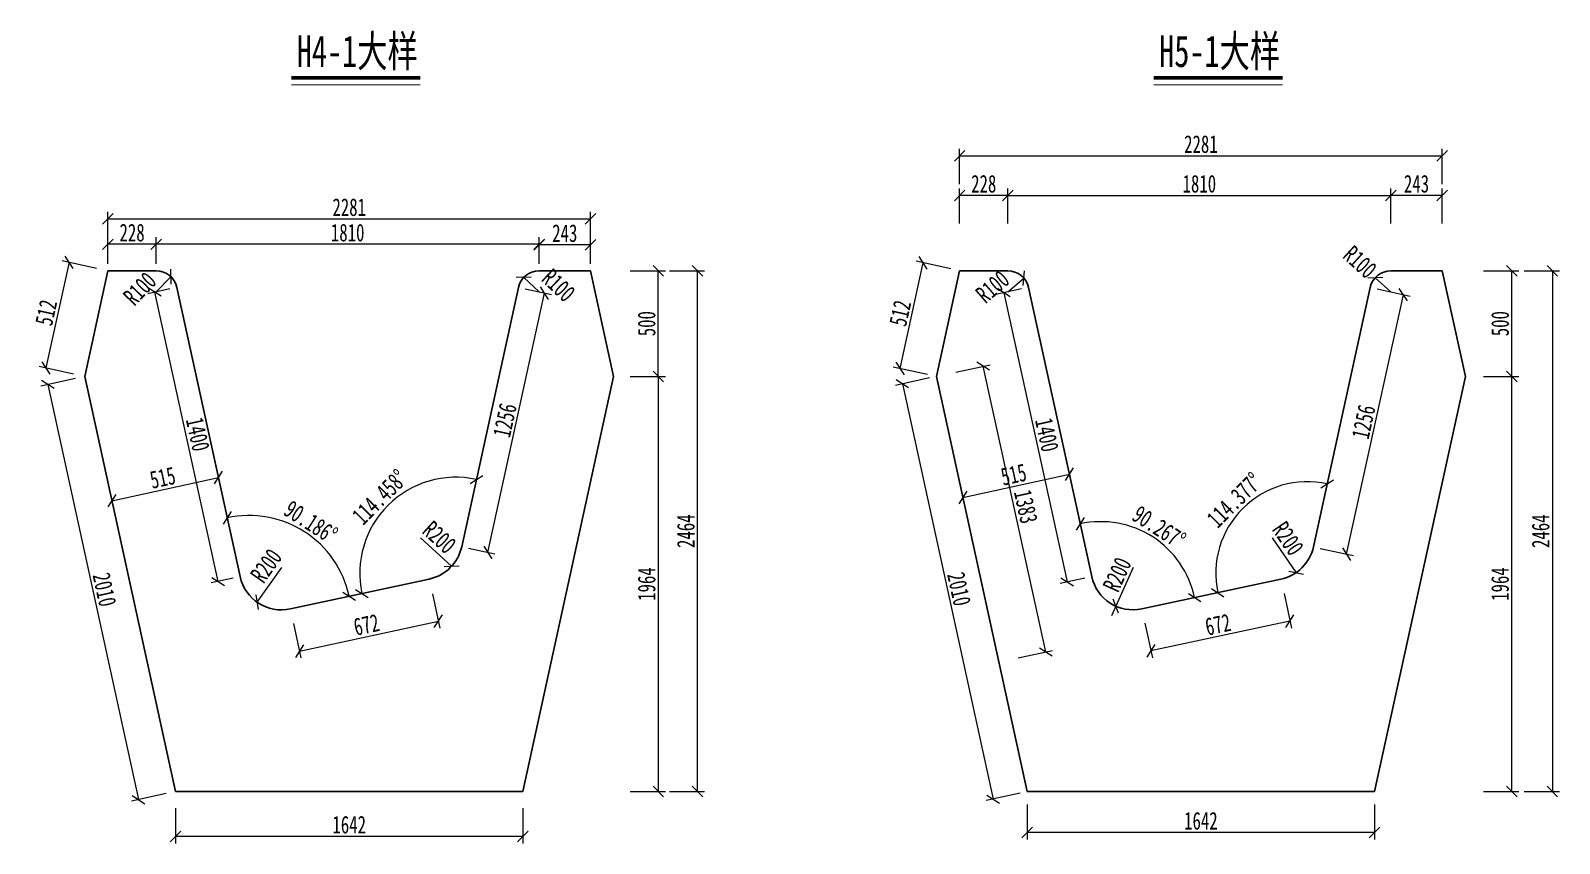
# Model space of a CAD drawing. Header units: millimetres. Extents: x -411717 to -116098, y 0 to 693159.
# Drawn here: x -166485 to -159259, y 355407 to 359254 of the extents above; entities that cross this region are included whole.
import ezdxf

# ---------------------------------------------------------------- set-up
doc = ezdxf.new("R2010")
doc.units = ezdxf.units.MM
doc.header["$LTSCALE"] = 2
doc.header["$PDMODE"] = 3
doc.header["$PDSIZE"] = -10
doc.layers.get('Defpoints').update_dxf_attribs({"color": 8, "lineweight": 9})
for name, color, linetype, lineweight in [('加粗线', 6, 'Continuous', 25), ('标注', 4, 'Continuous', 13), ('细线', 4, 'Continuous', 15), ('钢板粗线', 1, 'Continuous', 25)]:
    doc.layers.add(name, color=color, linetype=linetype, lineweight=lineweight)
doc.styles.add('111', font='仿宋_GB2312.ttf', dxfattribs={"width": 0.7})
doc.styles.get("Standard").update_dxf_attribs({"font": '仿宋_GB2312.ttf'})
doc.dimstyles.new('200', dxfattribs={"dimscale": 0, "dimtxt": 2.5, "dimasz": 1.5, "dimexe": 1, "dimexo": 1, "dimgap": 0.4, "dimtad": 1, "dimdec": 0, "dimdsep": 46, "dimtxsty": '111', "dimblk": 'OBLIQUE', "dimcen": 0, "dimclrd": 256, "dimclre": 256, "dimclrt": 256, "dimadec": 1, "dimazin": 2, "dimtfac": 1, "dimtdec": 0, "dimtmove": 2, "dimatfit": 3, "dimfxl": 4, "dimfxlon": 1, "dimtolj": 1, "dimlwd": -1, "dimlwe": -1, "dimarcsym": 0})

# ---------------------------------------------------------------- blocks, each defined once
blk = doc.blocks.new('_Oblique')
at = {"color": 0, "linetype": 'ByBlock', "lineweight": -2}
blk.add_line((-0.5, -0.5), (0.5, 0.5), dxfattribs=at)
blk = doc.blocks.new('*D702')
at = {"layer": 'Defpoints', "color": 0, "transparency": 16777216}
for p in [(-166229, 357616.7), (-165974.8, 355614.5), (-165799.9, 355652.7)]:
    blk.add_point(p, dxfattribs=at)
at = {"layer": '标注', "transparency": 16777216}
for p, q in [((-166273.5, 357607), (-166436.3, 357571.4)), ((-166403.8, 357578.5), (-165974.8, 355614.5)), ((-165844.5, 355642.9), (-166007.3, 355607.4))]:
    blk.add_line(p, q, dxfattribs=at)
at = {"layer": '标注', "transparency": 16777216, "xscale": 50.00000000000004, "yscale": 50.00000000000004, "zscale": 50.00000000000004}
for p, rotation in [((-166403.8, 357578.5), 102.3216669518165), ((-165974.8, 355614.5), 282.3216669518165)]:
    blk.add_blockref('_Oblique', p, dxfattribs=dict(at, rotation=rotation))
at = {"layer": '标注', "transparency": 16777216, "insert": (-166135.5, 356608.2), "char_height": 83.33, "attachment_point": 5, "rotation": 282.32167, "style": '111'}
blk.add_mtext('\\A1;2010', dxfattribs=at)
blk = doc.blocks.new('*D703')
at = {"layer": 'Defpoints', "color": 0, "transparency": 16777216}
for p in [(-165799.9, 355652.7), (-164158, 355652.7), (-165799.9, 355440.7)]:
    blk.add_point(p, dxfattribs=at)
at = {"layer": '标注', "transparency": 16777216}
for p, q in [((-165799.9, 355574), (-165799.9, 355407.3)), ((-164158, 355574), (-164158, 355407.3)), ((-164158, 355440.7), (-165799.9, 355440.7))]:
    blk.add_line(p, q, dxfattribs=at)
at = {"layer": '标注', "transparency": 16777216, "xscale": 50.00000000000004, "yscale": 50.00000000000004, "zscale": 50.00000000000004, "rotation": 180}
blk.add_blockref('_Oblique', (-165799.9, 355440.7), dxfattribs=at)
at = {"layer": '标注', "transparency": 16777216, "xscale": 50.00000000000004, "yscale": 50.00000000000004, "zscale": 50.00000000000004}
blk.add_blockref('_Oblique', (-164158, 355440.7), dxfattribs=at)
at = {"layer": '标注', "transparency": 16777216, "insert": (-164979, 355495.7), "char_height": 83.33, "attachment_point": 5, "style": '111'}
blk.add_mtext('\\A1;1642', dxfattribs=at)
blk = doc.blocks.new('*D704')
at = {"layer": 'Defpoints', "color": 0, "transparency": 16777216}
for p in [(-165897.8, 358015.3), (-165793.5, 358038.1), (-165494.7, 356670)]:
    blk.add_point(p, dxfattribs=at)
at = {"layer": '标注', "transparency": 16777216}
for p, q in [((-165826.1, 358030.9), (-165930.3, 358008.2)), ((-165598.9, 356647.2), (-165897.8, 358015.3)), ((-165527.3, 356662.9), (-165631.5, 356640.1))]:
    blk.add_line(p, q, dxfattribs=at)
at = {"layer": '标注', "transparency": 16777216, "xscale": 49.99999999999996, "yscale": 49.99999999999996, "zscale": 49.99999999999996}
for p, rotation in [((-165897.8, 358015.3), 102.3216669518202), ((-165598.9, 356647.2), 282.3216669518202)]:
    blk.add_blockref('_Oblique', p, dxfattribs=dict(at, rotation=rotation))
at = {"layer": '标注', "transparency": 16777216, "insert": (-165694.6, 357343), "char_height": 83.33, "attachment_point": 5, "rotation": 282.32167, "style": '111'}
blk.add_mtext('\\A1;1400', dxfattribs=at)
blk = doc.blocks.new('*D705')
at = {"layer": 'Defpoints', "color": 0, "transparency": 16777216}
for p in [(-164600.4, 356658.4), (-165257.2, 356517.1), (-164557.5, 356458.8)]:
    blk.add_point(p, dxfattribs=at)
at = {"layer": '标注', "transparency": 16777216}
for p, q in [((-164585.6, 356589.1), (-164550.5, 356426.2)), ((-165242.4, 356447.9), (-165207.3, 356284.9)), ((-165214.3, 356317.5), (-164557.5, 356458.8))]:
    blk.add_line(p, q, dxfattribs=at)
at = {"layer": '标注', "transparency": 16777216, "xscale": 49.99999999999996, "yscale": 49.99999999999996, "zscale": 49.99999999999996}
for p, rotation in [((-164557.5, 356458.8), 12.13599999990103), ((-165214.3, 356317.5), 192.135999999901)]:
    blk.add_blockref('_Oblique', p, dxfattribs=dict(at, rotation=rotation))
at = {"layer": '标注', "transparency": 16777216, "insert": (-164897.5, 356441.9), "char_height": 83.33, "attachment_point": 5, "rotation": 12.136, "style": '111'}
blk.add_mtext('\\A1;672', dxfattribs=at)
blk = doc.blocks.new('*D706')
at = {"layer": 'Defpoints', "color": 0, "transparency": 16777216}
for p in [(-164179.1, 358038.1), (-164055.3, 358011), (-164447.1, 356811.2)]:
    blk.add_point(p, dxfattribs=at)
at = {"layer": '标注', "transparency": 16777216}
for p, q in [((-164323.3, 356784.2), (-164055.3, 358011)), ((-164146.5, 358030.9), (-164022.8, 358003.9)), ((-164414.5, 356804.1), (-164290.8, 356777.1))]:
    blk.add_line(p, q, dxfattribs=at)
at = {"layer": '标注', "transparency": 16777216, "xscale": 49.99999999999996, "yscale": 49.99999999999996, "zscale": 49.99999999999996}
for p, rotation in [((-164055.3, 358011), 77.6783330481819), ((-164323.3, 356784.2), 257.6783330481819)]:
    blk.add_blockref('_Oblique', p, dxfattribs=dict(at, rotation=rotation))
at = {"layer": '标注', "transparency": 16777216, "insert": (-164243.1, 357409.3), "char_height": 83.33, "attachment_point": 5, "rotation": 77.67833, "style": '111'}
blk.add_mtext('\\A1;1256', dxfattribs=at)
blk = doc.blocks.new('*D707')
at = {"layer": 'Defpoints', "color": 0, "transparency": 16777216}
for p in [(-165603.4, 357167.8), (-165597.2, 357139.1), (-166106.9, 357057.9)]:
    blk.add_point(p, dxfattribs=at)
at = {"layer": '标注', "transparency": 16777216}
for p, q in [((-166100.6, 357029.1), (-165597.2, 357139.1)), ((-165597.2, 357139.1), (-165590, 357106.5)), ((-166100.6, 357029.1), (-166093.5, 356996.5))]:
    blk.add_line(p, q, dxfattribs=at)
at = {"layer": '标注', "transparency": 16777216, "xscale": 49.99999999999996, "yscale": 49.99999999999996, "zscale": 49.99999999999996}
for p, rotation in [((-165597.2, 357139.1), 12.32166695182013), ((-166100.6, 357029.1), 192.3216669518202)]:
    blk.add_blockref('_Oblique', p, dxfattribs=dict(at, rotation=rotation))
at = {"layer": '标注', "transparency": 16777216, "insert": (-165860.6, 357137.8), "char_height": 83.33, "attachment_point": 5, "rotation": 12.32167, "style": '111'}
blk.add_mtext('\\A1;515', dxfattribs=at)
blk = doc.blocks.new('*D715')
at = {"layer": 'Defpoints', "color": 0, "transparency": 16777216}
for p in [(-166119.4, 358116.7), (-166412.4, 357656.9), (-166229, 357616.7)]:
    blk.add_point(p, dxfattribs=at)
at = {"layer": '标注', "transparency": 16777216}
for p, q in [((-166302.9, 358156.9), (-166412.4, 357656.9)), ((-166172.7, 358128.4), (-166335.5, 358164)), ((-166282.2, 357628.4), (-166445, 357664))]:
    blk.add_line(p, q, dxfattribs=at)
at = {"layer": '标注', "transparency": 16777216, "xscale": 50.00000000000004, "yscale": 50.00000000000004, "zscale": 50.00000000000004}
for p, rotation in [((-166302.9, 358156.9), 77.64371283460977), ((-166412.4, 357656.9), 257.6437128346098)]:
    blk.add_blockref('_Oblique', p, dxfattribs=dict(at, rotation=rotation))
at = {"layer": '标注', "transparency": 16777216, "insert": (-166411.4, 357918.7), "char_height": 83.33, "attachment_point": 5, "rotation": 77.64371, "style": '111'}
blk.add_mtext('\\A1;512', dxfattribs=at)
blk = doc.blocks.new('*D716')
at = {"layer": 'Defpoints', "color": 0, "transparency": 16777216}
for p in [(-163838.5, 358116.7), (-163517.9, 358116.7), (-163729, 357616.7)]:
    blk.add_point(p, dxfattribs=at)
at = {"layer": '标注', "transparency": 16777216}
for p, q in [((-163651.2, 358116.7), (-163484.6, 358116.7)), ((-163517.9, 357616.7), (-163517.9, 358116.7)), ((-163651.2, 357616.7), (-163484.6, 357616.7))]:
    blk.add_line(p, q, dxfattribs=at)
at = {"layer": '标注', "transparency": 16777216, "xscale": 49.99999999999996, "yscale": 49.99999999999996, "zscale": 49.99999999999996}
for p, rotation in [((-163517.9, 358116.7), 90), ((-163517.9, 357616.7), 270)]:
    blk.add_blockref('_Oblique', p, dxfattribs=dict(at, rotation=rotation))
at = {"layer": '标注', "transparency": 16777216, "insert": (-163572.9, 357866.7), "char_height": 83.33, "attachment_point": 5, "rotation": 90, "style": '111'}
blk.add_mtext('\\A1;500', dxfattribs=at)
blk = doc.blocks.new('*D717')
at = {"layer": 'Defpoints', "color": 0, "transparency": 16777216}
for p in [(-163729, 357616.7), (-164172, 355652.7), (-163517.9, 355652.7)]:
    blk.add_point(p, dxfattribs=at)
at = {"layer": '标注', "transparency": 16777216}
for p, q in [((-163651.2, 357616.7), (-163484.6, 357616.7)), ((-163517.9, 357616.7), (-163517.9, 355652.7)), ((-163651.2, 355652.7), (-163484.6, 355652.7))]:
    blk.add_line(p, q, dxfattribs=at)
at = {"layer": '标注', "transparency": 16777216, "xscale": 49.99999999999996, "yscale": 49.99999999999996, "zscale": 49.99999999999996}
for p, rotation in [((-163517.9, 357616.7), 90), ((-163517.9, 355652.7), 270)]:
    blk.add_blockref('_Oblique', p, dxfattribs=dict(at, rotation=rotation))
at = {"layer": '标注', "transparency": 16777216, "insert": (-163572.9, 356634.7), "char_height": 83.33, "attachment_point": 5, "rotation": 90, "style": '111'}
blk.add_mtext('\\A1;1964', dxfattribs=at)
blk = doc.blocks.new('*D718')
at = {"layer": 'Defpoints', "color": 0, "transparency": 16777216}
for p in [(-163838.5, 358116.7), (-163332.4, 358116.7), (-164172, 355652.7)]:
    blk.add_point(p, dxfattribs=at)
at = {"layer": '标注', "transparency": 16777216}
for p, q in [((-163465.7, 358116.7), (-163299.1, 358116.7)), ((-163332.4, 355652.7), (-163332.4, 358116.7)), ((-163465.7, 355652.7), (-163299.1, 355652.7))]:
    blk.add_line(p, q, dxfattribs=at)
at = {"layer": '标注', "transparency": 16777216, "xscale": 49.99999999999996, "yscale": 49.99999999999996, "zscale": 49.99999999999996}
for p, rotation in [((-163332.4, 358116.7), 90), ((-163332.4, 355652.7), 270)]:
    blk.add_blockref('_Oblique', p, dxfattribs=dict(at, rotation=rotation))
at = {"layer": '标注', "transparency": 16777216, "insert": (-163387.4, 356884.7), "char_height": 83.33, "attachment_point": 5, "rotation": 90, "style": '111'}
blk.add_mtext('\\A1;2464', dxfattribs=at)
blk = doc.blocks.new('*D771')
at = {"layer": 'Defpoints', "color": 0, "transparency": 16777216}
for p in [(-161981.9, 357665.1), (-162203.3, 357616.7), (-161908.1, 356265.2)]:
    blk.add_point(p, dxfattribs=at)
at = {"layer": '标注', "transparency": 16777216}
for p, q in [((-162112.2, 357636.6), (-161949.4, 357672.2)), ((-161686.7, 356313.5), (-161981.9, 357665.1)), ((-161817, 356285.1), (-161654.2, 356320.6))]:
    blk.add_line(p, q, dxfattribs=at)
at = {"layer": '标注', "transparency": 16777216, "xscale": 50.00000000000004, "yscale": 50.00000000000004, "zscale": 50.00000000000004}
for p, rotation in [((-161981.9, 357665.1), 102.3216669517202), ((-161686.7, 356313.5), 282.3216669517202)]:
    blk.add_blockref('_Oblique', p, dxfattribs=dict(at, rotation=rotation))
at = {"layer": '标注', "transparency": 16777216, "insert": (-161780.6, 357001), "char_height": 83.33, "attachment_point": 5, "rotation": 282.32167, "style": '111'}
blk.add_mtext('\\A1;1383', dxfattribs=at)
blk = doc.blocks.new('*D772')
at = {"layer": 'Defpoints', "color": 0, "transparency": 16777216}
for p in [(-162203.3, 357616.7), (-161935.5, 355617.4), (-161774.3, 355652.7)]:
    blk.add_point(p, dxfattribs=at)
at = {"layer": '标注', "transparency": 16777216}
for p, q in [((-162235.8, 357609.6), (-162397, 357574.4)), ((-162364.5, 357581.5), (-161935.5, 355617.4)), ((-161806.8, 355645.5), (-161968, 355610.3))]:
    blk.add_line(p, q, dxfattribs=at)
at = {"layer": '标注', "transparency": 16777216, "xscale": 50.00000000000004, "yscale": 50.00000000000004, "zscale": 50.00000000000004}
for p, rotation in [((-162364.5, 357581.5), 102.3216669518225), ((-161935.5, 355617.4), 282.3216669518225)]:
    blk.add_blockref('_Oblique', p, dxfattribs=dict(at, rotation=rotation))
at = {"layer": '标注', "transparency": 16777216, "insert": (-162096.2, 356611.2), "char_height": 83.33, "attachment_point": 5, "rotation": 282.32167, "style": '111'}
blk.add_mtext('\\A1;2010', dxfattribs=at)
blk = doc.blocks.new('*D773')
at = {"layer": 'Defpoints', "color": 0, "transparency": 16777216}
for p in [(-162266, 358154.4), (-162093.7, 358116.7), (-162203.3, 357616.7)]:
    blk.add_point(p, dxfattribs=at)
at = {"layer": '标注', "transparency": 16777216}
for p, q in [((-162375.5, 357654.4), (-162266, 358154.4)), ((-162135.7, 358125.9), (-162298.5, 358161.6)), ((-162245.3, 357625.9), (-162408.1, 357661.6))]:
    blk.add_line(p, q, dxfattribs=at)
at = {"layer": '标注', "transparency": 16777216, "xscale": 50.00000000000004, "yscale": 50.00000000000004, "zscale": 50.00000000000004}
for p, rotation in [((-162266, 358154.4), 77.64371283462114), ((-162375.5, 357654.4), 257.6437128346211)]:
    blk.add_blockref('_Oblique', p, dxfattribs=dict(at, rotation=rotation))
at = {"layer": '标注', "transparency": 16777216, "insert": (-162374.5, 357916.2), "char_height": 83.33, "attachment_point": 5, "rotation": 77.64371, "style": '111'}
blk.add_mtext('\\A1;512', dxfattribs=at)
blk = doc.blocks.new('*D774')
at = {"layer": 'Defpoints', "color": 0, "transparency": 16777216}
for p in [(-161768, 358038.1), (-161585.3, 356645), (-161469.3, 356670.3)]:
    blk.add_point(p, dxfattribs=at)
at = {"layer": '标注', "transparency": 16777216}
for p, q in [((-161800.6, 358030.9), (-161916.6, 358005.6)), ((-161884.1, 358012.7), (-161585.3, 356645)), ((-161501.8, 356663.2), (-161617.9, 356637.9))]:
    blk.add_line(p, q, dxfattribs=at)
at = {"layer": '标注', "transparency": 16777216, "xscale": 50.00000000000004, "yscale": 50.00000000000004, "zscale": 50.00000000000004}
for p, rotation in [((-161884.1, 358012.7), 102.3216669518196), ((-161585.3, 356645), 282.3216669518196)]:
    blk.add_blockref('_Oblique', p, dxfattribs=dict(at, rotation=rotation))
at = {"layer": '标注', "transparency": 16777216, "insert": (-161680.9, 357340.6), "char_height": 83.33, "attachment_point": 5, "rotation": 282.32167, "style": '111'}
blk.add_mtext('\\A1;1400', dxfattribs=at)
blk = doc.blocks.new('*D775')
at = {"layer": 'Defpoints', "color": 0, "transparency": 16777216}
for p in [(-160574.9, 356657.8), (-161232.1, 356517.4), (-161189.7, 356318.9)]:
    blk.add_point(p, dxfattribs=at)
at = {"layer": '标注', "transparency": 16777216}
for p, q in [((-160560.4, 356589.6), (-160525.6, 356426.6)), ((-161217.5, 356449.3), (-161182.7, 356286.3)), ((-160532.5, 356459.2), (-161189.7, 356318.9))]:
    blk.add_line(p, q, dxfattribs=at)
at = {"layer": '标注', "transparency": 16777216, "xscale": 50.00000000000004, "yscale": 50.00000000000004, "zscale": 50.00000000000004}
for p, rotation in [((-160532.5, 356459.2), 12.05500000039848), ((-161189.7, 356318.9), 192.0550000003985)]:
    blk.add_blockref('_Oblique', p, dxfattribs=dict(at, rotation=rotation))
at = {"layer": '标注', "transparency": 16777216, "insert": (-160872.6, 356442.8), "char_height": 83.33, "attachment_point": 5, "rotation": 12.055, "style": '111'}
blk.add_mtext('\\A1;672', dxfattribs=at)
blk = doc.blocks.new('*D776')
at = {"layer": 'Defpoints', "color": 0, "transparency": 16777216}
for p in [(-160153.2, 358038.1), (-159996.4, 358003.8), (-160421.3, 356810.7)]:
    blk.add_point(p, dxfattribs=at)
at = {"layer": '标注', "transparency": 16777216}
for p, q in [((-160264.5, 356776.4), (-159996.4, 358003.8)), ((-160120.7, 358030.9), (-159963.8, 357996.7)), ((-160388.8, 356803.6), (-160231.9, 356769.3))]:
    blk.add_line(p, q, dxfattribs=at)
at = {"layer": '标注', "transparency": 16777216, "xscale": 50.00000000000004, "yscale": 50.00000000000004, "zscale": 50.00000000000004}
for p, rotation in [((-159996.4, 358003.8), 77.67833304818231), ((-160264.5, 356776.4), 257.6783330481823)]:
    blk.add_blockref('_Oblique', p, dxfattribs=dict(at, rotation=rotation))
at = {"layer": '标注', "transparency": 16777216, "insert": (-160184.2, 357401.9), "char_height": 83.33, "attachment_point": 5, "rotation": 77.67833, "style": '111'}
blk.add_mtext('\\A1;1256', dxfattribs=at)
blk = doc.blocks.new('*D777')
at = {"layer": 'Defpoints', "color": 0, "transparency": 16777216}
for p in [(-161577.9, 357167.8), (-161574.9, 357154), (-162081.2, 357057.9)]:
    blk.add_point(p, dxfattribs=at)
at = {"layer": '标注', "transparency": 16777216}
for p, q in [((-162078.2, 357044), (-161574.9, 357154)), ((-161574.9, 357154), (-161567.8, 357121.4)), ((-162078.2, 357044), (-162071.1, 357011.5))]:
    blk.add_line(p, q, dxfattribs=at)
at = {"layer": '标注', "transparency": 16777216, "xscale": 50.00000000000004, "yscale": 50.00000000000004, "zscale": 50.00000000000004}
for p, rotation in [((-161574.9, 357154), 12.32166695182565), ((-162078.2, 357044), 192.3216669518256)]:
    blk.add_blockref('_Oblique', p, dxfattribs=dict(at, rotation=rotation))
at = {"layer": '标注', "transparency": 16777216, "insert": (-161838.3, 357152.7), "char_height": 83.33, "attachment_point": 5, "rotation": 12.32167, "style": '111'}
blk.add_mtext('\\A1;515', dxfattribs=at)
blk = doc.blocks.new('*D778')
at = {"layer": 'Defpoints', "color": 0, "transparency": 16777216}
for p in [(-161774.3, 355652.7), (-160132.3, 355652.7), (-161774.3, 355459.1)]:
    blk.add_point(p, dxfattribs=at)
at = {"layer": '标注', "transparency": 16777216}
for p, q in [((-161774.3, 355592.4), (-161774.3, 355425.8)), ((-160132.3, 355592.4), (-160132.3, 355425.8)), ((-160132.3, 355459.1), (-161774.3, 355459.1))]:
    blk.add_line(p, q, dxfattribs=at)
at = {"layer": '标注', "transparency": 16777216, "xscale": 50.00000000000004, "yscale": 50.00000000000004, "zscale": 50.00000000000004, "rotation": 180}
blk.add_blockref('_Oblique', (-161774.3, 355459.1), dxfattribs=at)
at = {"layer": '标注', "transparency": 16777216, "xscale": 50.00000000000004, "yscale": 50.00000000000004, "zscale": 50.00000000000004}
blk.add_blockref('_Oblique', (-160132.3, 355459.1), dxfattribs=at)
at = {"layer": '标注', "transparency": 16777216, "insert": (-160953.3, 355514.1), "char_height": 83.33, "attachment_point": 5, "style": '111'}
blk.add_mtext('\\A1;1642', dxfattribs=at)
blk = doc.blocks.new('*D779')
at = {"layer": 'Defpoints', "color": 0, "transparency": 16777216}
for p in [(-159703.3, 357616.7), (-159483.9, 357616.7), (-160146.3, 355652.7)]:
    blk.add_point(p, dxfattribs=at)
at = {"layer": '标注', "transparency": 16777216}
for p, q in [((-159617.2, 357616.7), (-159450.6, 357616.7)), ((-159483.9, 355652.7), (-159483.9, 357616.7)), ((-159617.2, 355652.7), (-159450.6, 355652.7))]:
    blk.add_line(p, q, dxfattribs=at)
at = {"layer": '标注', "transparency": 16777216, "xscale": 50.00000000000004, "yscale": 50.00000000000004, "zscale": 50.00000000000004}
for p, rotation in [((-159483.9, 357616.7), 90), ((-159483.9, 355652.7), 270)]:
    blk.add_blockref('_Oblique', p, dxfattribs=dict(at, rotation=rotation))
at = {"layer": '标注', "transparency": 16777216, "insert": (-159538.9, 356634.7), "char_height": 83.33, "attachment_point": 5, "rotation": 90, "style": '111'}
blk.add_mtext('\\A1;1964', dxfattribs=at)
blk = doc.blocks.new('*D780')
at = {"layer": 'Defpoints', "color": 0, "transparency": 16777216}
for p in [(-159812.8, 358116.7), (-159483.9, 358116.7), (-159703.3, 357616.7)]:
    blk.add_point(p, dxfattribs=at)
at = {"layer": '标注', "transparency": 16777216}
for p, q in [((-159617.2, 358116.7), (-159450.6, 358116.7)), ((-159483.9, 357616.7), (-159483.9, 358116.7)), ((-159617.2, 357616.7), (-159450.6, 357616.7))]:
    blk.add_line(p, q, dxfattribs=at)
at = {"layer": '标注', "transparency": 16777216, "xscale": 50.00000000000004, "yscale": 50.00000000000004, "zscale": 50.00000000000004}
for p, rotation in [((-159483.9, 358116.7), 90), ((-159483.9, 357616.7), 270)]:
    blk.add_blockref('_Oblique', p, dxfattribs=dict(at, rotation=rotation))
at = {"layer": '标注', "transparency": 16777216, "insert": (-159538.9, 357866.7), "char_height": 83.33, "attachment_point": 5, "rotation": 90, "style": '111'}
blk.add_mtext('\\A1;500', dxfattribs=at)
blk = doc.blocks.new('*D781')
at = {"layer": 'Defpoints', "color": 0, "transparency": 16777216}
for p in [(-159812.8, 358116.7), (-160132.3, 355652.7), (-159292, 355652.7)]:
    blk.add_point(p, dxfattribs=at)
at = {"layer": '标注', "transparency": 16777216}
for p, q in [((-159425.3, 358116.7), (-159258.6, 358116.7)), ((-159292, 358116.7), (-159292, 355652.7)), ((-159425.3, 355652.7), (-159258.6, 355652.7))]:
    blk.add_line(p, q, dxfattribs=at)
at = {"layer": '标注', "transparency": 16777216, "xscale": 50.00000000000004, "yscale": 50.00000000000004, "zscale": 50.00000000000004}
for p, rotation in [((-159292, 358116.7), 90), ((-159292, 355652.7), 270)]:
    blk.add_blockref('_Oblique', p, dxfattribs=dict(at, rotation=rotation))
at = {"layer": '标注', "transparency": 16777216, "insert": (-159347, 356884.7), "char_height": 83.33, "attachment_point": 5, "rotation": 90, "style": '111'}
blk.add_mtext('\\A1;2464', dxfattribs=at)
blk = doc.blocks.new('*D782')
at = {"layer": 'Defpoints', "color": 0, "transparency": 16777216}
for p in [(-162093.7, 358473.2), (-162093.7, 358116.7), (-161865.7, 358116.7)]:
    blk.add_point(p, dxfattribs=at)
at = {"layer": '标注', "transparency": 16777216}
for p, q in [((-162093.7, 358339.9), (-162093.7, 358506.5)), ((-161865.7, 358339.9), (-161865.7, 358506.5)), ((-161865.7, 358473.2), (-162093.7, 358473.2))]:
    blk.add_line(p, q, dxfattribs=at)
at = {"layer": '标注', "transparency": 16777216, "xscale": 50.00000000000004, "yscale": 50.00000000000004, "zscale": 50.00000000000004, "rotation": 180}
blk.add_blockref('_Oblique', (-162093.7, 358473.2), dxfattribs=at)
at = {"layer": '标注', "transparency": 16777216, "xscale": 50.00000000000004, "yscale": 50.00000000000004, "zscale": 50.00000000000004}
blk.add_blockref('_Oblique', (-161865.7, 358473.2), dxfattribs=at)
at = {"layer": '标注', "transparency": 16777216, "insert": (-161979.7, 358528.2), "char_height": 83.33, "attachment_point": 5, "style": '111'}
blk.add_mtext('\\A1;228', dxfattribs=at)
blk = doc.blocks.new('*D783')
at = {"layer": 'Defpoints', "color": 0, "transparency": 16777216}
for p in [(-159812.8, 358660.6), (-162093.7, 358116.7), (-159812.8, 358116.7)]:
    blk.add_point(p, dxfattribs=at)
at = {"layer": '标注', "transparency": 16777216}
for p, q in [((-162093.7, 358527.3), (-162093.7, 358693.9)), ((-162093.7, 358660.6), (-159812.8, 358660.6)), ((-159812.8, 358527.3), (-159812.8, 358693.9))]:
    blk.add_line(p, q, dxfattribs=at)
at = {"layer": '标注', "transparency": 16777216, "xscale": 50.00000000000004, "yscale": 50.00000000000004, "zscale": 50.00000000000004, "rotation": 180}
blk.add_blockref('_Oblique', (-162093.7, 358660.6), dxfattribs=at)
at = {"layer": '标注', "transparency": 16777216, "xscale": 50.00000000000004, "yscale": 50.00000000000004, "zscale": 50.00000000000004}
blk.add_blockref('_Oblique', (-159812.8, 358660.6), dxfattribs=at)
at = {"layer": '标注', "transparency": 16777216, "insert": (-160953.3, 358715.6), "char_height": 83.33, "attachment_point": 5, "style": '111'}
blk.add_mtext('\\A1;2281', dxfattribs=at)
blk = doc.blocks.new('*D833')
at = {"layer": 'Defpoints', "color": 0, "transparency": 16777216}
for p in [(-164153.8, 358085.7), (-164081.4, 358016.7)]:
    blk.add_point(p, dxfattribs=at)
at = {"layer": '标注', "transparency": 16777216}
blk.add_line((-164081.4, 358016.7), (-164153.8, 358085.7), dxfattribs=at)
at = {"layer": '标注', "transparency": 16777216, "xscale": 50.00000000000007, "yscale": 50.00000000000007, "zscale": 50.00000000000007, "rotation": 136.4056963350853}
blk.add_blockref('_Oblique', (-164153.8, 358085.7), dxfattribs=at)
at = {"layer": '标注', "transparency": 16777216, "insert": (-163989.5, 358047.6), "char_height": 83.33, "attachment_point": 5, "rotation": 316.4057, "style": '111'}
blk.add_mtext('\\A1;R100', dxfattribs=at)
blk = doc.blocks.new('*D834')
at = {"layer": 'Defpoints', "color": 0, "transparency": 16777216}
for p in [(-164642.5, 356853.9), (-164494.8, 356719)]:
    blk.add_point(p, dxfattribs=at)
at = {"layer": '标注', "transparency": 16777216}
blk.add_line((-164642.5, 356853.9), (-164494.8, 356719), dxfattribs=at)
at = {"layer": '标注', "transparency": 16777216, "xscale": 50.00000000000007, "yscale": 50.00000000000007, "zscale": 50.00000000000007, "rotation": 317.6078839490752}
blk.add_blockref('_Oblique', (-164494.8, 356719), dxfattribs=at)
at = {"layer": '标注', "transparency": 16777216, "insert": (-164552.7, 356855.9), "char_height": 83.33, "attachment_point": 5, "rotation": 317.60788, "style": '111'}
blk.add_mtext('\\A1;R200', dxfattribs=at)
blk = doc.blocks.new('*D835')
at = {"layer": 'Defpoints', "color": 0, "transparency": 16777216}
for p in [(-165299.3, 356712.6), (-165414.9, 356549.4)]:
    blk.add_point(p, dxfattribs=at)
at = {"layer": '标注', "transparency": 16777216}
blk.add_line((-165299.3, 356712.6), (-165414.9, 356549.4), dxfattribs=at)
at = {"layer": '标注', "transparency": 16777216, "xscale": 50.00000000000007, "yscale": 50.00000000000007, "zscale": 50.00000000000007, "rotation": 234.703035330178}
blk.add_blockref('_Oblique', (-165414.9, 356549.4), dxfattribs=at)
at = {"layer": '标注', "transparency": 16777216, "insert": (-165371.1, 356721), "char_height": 83.33, "attachment_point": 5, "rotation": 54.70304, "style": '111'}
blk.add_mtext('\\A1;R200', dxfattribs=at)
blk = doc.blocks.new('*D836')
at = {"layer": 'Defpoints', "color": 0, "transparency": 16777216}
for p in [(-165822, 358088.8), (-165891.2, 358016.7)]:
    blk.add_point(p, dxfattribs=at)
at = {"layer": '标注', "transparency": 16777216}
blk.add_line((-165891.2, 358016.7), (-165822, 358088.8), dxfattribs=at)
at = {"layer": '标注', "transparency": 16777216, "xscale": 50.00000000000007, "yscale": 50.00000000000007, "zscale": 50.00000000000007, "rotation": 46.16040209069801}
blk.add_blockref('_Oblique', (-165822, 358088.8), dxfattribs=at)
at = {"layer": '标注', "transparency": 16777216, "insert": (-165968.7, 358032), "char_height": 83.33, "attachment_point": 5, "rotation": 46.1604, "style": '111'}
blk.add_mtext('\\A1;R100', dxfattribs=at)
blk = doc.blocks.new('*D837')
at = {"layer": 'Defpoints', "color": 0, "transparency": 16777216}
for p in [(-161273.9, 356713), (-161355.7, 356530.5)]:
    blk.add_point(p, dxfattribs=at)
at = {"layer": '标注', "transparency": 16777216}
for p, q in [((-161273.9, 356713), (-161355.7, 356530.5)), ((-161355.7, 356530.5), (-161376.1, 356484.9))]:
    blk.add_line(p, q, dxfattribs=at)
at = {"layer": '标注', "transparency": 16777216, "xscale": 50.00000000000007, "yscale": 50.00000000000007, "zscale": 50.00000000000007, "rotation": 65.85400686871121}
blk.add_blockref('_Oblique', (-161355.7, 356530.5), dxfattribs=at)
at = {"layer": '标注', "transparency": 16777216, "insert": (-161349.1, 356679.6), "char_height": 83.33, "attachment_point": 5, "rotation": 65.85401, "style": '111'}
blk.add_mtext('\\A1;R200', dxfattribs=at)
blk = doc.blocks.new('*D838')
at = {"layer": 'Defpoints', "color": 0, "transparency": 16777216}
for p in [(-160616.7, 356853.4), (-160503.6, 356688.5)]:
    blk.add_point(p, dxfattribs=at)
at = {"layer": '标注', "transparency": 16777216}
blk.add_line((-160616.7, 356853.4), (-160503.6, 356688.5), dxfattribs=at)
at = {"layer": '标注', "transparency": 16777216, "xscale": 50.00000000000007, "yscale": 50.00000000000007, "zscale": 50.00000000000007, "rotation": 304.4526688587466}
blk.add_blockref('_Oblique', (-160503.6, 356688.5), dxfattribs=at)
at = {"layer": '标注', "transparency": 16777216, "insert": (-160541.3, 356849.9), "char_height": 83.33, "attachment_point": 5, "rotation": 304.45267, "style": '111'}
blk.add_mtext('\\A1;R200', dxfattribs=at)
blk = doc.blocks.new('*D839')
at = {"layer": 'Defpoints', "color": 0, "transparency": 16777216}
for p in [(-160129.4, 358084.1), (-160055.5, 358016.7)]:
    blk.add_point(p, dxfattribs=at)
at = {"layer": '标注', "transparency": 16777216}
blk.add_line((-160055.5, 358016.7), (-160129.4, 358084.1), dxfattribs=at)
at = {"layer": '标注', "transparency": 16777216, "xscale": 50.00000000000007, "yscale": 50.00000000000007, "zscale": 50.00000000000007, "rotation": 137.6569651013545}
blk.add_blockref('_Oblique', (-160129.4, 358084.1), dxfattribs=at)
at = {"layer": '标注', "transparency": 16777216, "insert": (-160201.4, 358158.3), "char_height": 83.33, "attachment_point": 5, "rotation": 317.65697, "style": '111'}
blk.add_mtext('\\A1;R100', dxfattribs=at)
blk = doc.blocks.new('*D840')
at = {"layer": 'Defpoints', "color": 0, "transparency": 16777216}
for p in [(-161790, 358082), (-161865.7, 358016.7)]:
    blk.add_point(p, dxfattribs=at)
at = {"layer": '标注', "transparency": 16777216}
blk.add_line((-161865.7, 358016.7), (-161790, 358082), dxfattribs=at)
at = {"layer": '标注', "transparency": 16777216, "xscale": 50.00000000000007, "yscale": 50.00000000000007, "zscale": 50.00000000000007, "rotation": 40.78937331731056}
blk.add_blockref('_Oblique', (-161790, 358082), dxfattribs=at)
at = {"layer": '标注', "transparency": 16777216, "insert": (-161938, 358041.1), "char_height": 83.33, "attachment_point": 5, "rotation": 40.78937, "style": '111'}
blk.add_mtext('\\A1;R100', dxfattribs=at)
blk = doc.blocks.new('*D863')
at = {"layer": 'Defpoints', "color": 0, "transparency": 16777216}
for p in [(-165793.5, 358038.1), (-165093.7, 356800.2), (-165494.7, 356670), (-164600.4, 356658.4), (-165257.2, 356517.1)]:
    blk.add_point(p, dxfattribs=at)
at = {"layer": '标注', "transparency": 16777216}
blk.add_arc((-165452.1, 356475.2), 483.8, 12.136, 102.32167, dxfattribs=at)
at = {"layer": '标注', "transparency": 16777216, "xscale": 50.00000000000007, "yscale": 50.00000000000007, "zscale": 50.00000000000007}
for p, rotation in [((-165555.4, 356947.9), 192.321666951821), ((-164979.2, 356576.9), 282.1359999999028)]:
    blk.add_blockref('_Oblique', p, dxfattribs=dict(at, rotation=rotation))
at = {"layer": '标注', "transparency": 16777216, "insert": (-165160.5, 356928.2), "char_height": 83.333, "attachment_point": 5, "rotation": 327.22883, "style": '111'}
blk.add_mtext('\\A1;90.186°', dxfattribs=at)
blk = doc.blocks.new('*D864')
at = {"layer": 'Defpoints', "color": 0, "transparency": 16777216}
for p in [(-164179.1, 358038.1), (-164672.6, 357094.6), (-164447.1, 356811.2), (-164600.4, 356658.4), (-165257.2, 356517.1)]:
    blk.add_point(p, dxfattribs=at)
at = {"layer": '标注', "transparency": 16777216}
blk.add_arc((-164474.6, 356685.4), 454.6, 77.67833, 192.136, dxfattribs=at)
at = {"layer": '标注', "transparency": 16777216, "xscale": 50.00000000000007, "yscale": 50.00000000000007, "zscale": 50.00000000000007}
for p, rotation in [((-164377.6, 357129.5), 347.6783330481809), ((-164919, 356589.9), 282.1359999998975)]:
    blk.add_blockref('_Oblique', p, dxfattribs=dict(at, rotation=rotation))
at = {"layer": '标注', "transparency": 16777216, "insert": (-164834.3, 357046.3), "char_height": 83.333, "attachment_point": 5, "rotation": 44.90717, "style": '111'}
blk.add_mtext('\\A1;114.458°', dxfattribs=at)
blk = doc.blocks.new('*D865')
at = {"layer": 'Defpoints', "color": 0, "transparency": 16777216}
for p in [(-161768, 358038.1), (-161090.2, 356780.5), (-161469.3, 356670.3), (-160574.9, 356657.8), (-161232.1, 356517.4)]:
    blk.add_point(p, dxfattribs=at)
at = {"layer": '标注', "transparency": 16777216}
blk.add_arc((-161426.8, 356475.9), 453.9, 12.055, 102.32167, dxfattribs=at)
at = {"layer": '标注', "transparency": 16777216, "xscale": 50.00000000000007, "yscale": 50.00000000000007, "zscale": 50.00000000000007}
for p, rotation in [((-161523.7, 356919.4), 192.3216669518212), ((-160982.9, 356570.7), 282.0550000003984)]:
    blk.add_blockref('_Oblique', p, dxfattribs=dict(at, rotation=rotation))
at = {"layer": '标注', "transparency": 16777216, "insert": (-161151, 356903.6), "char_height": 83.333, "attachment_point": 5, "rotation": 327.18833, "style": '111'}
blk.add_mtext('\\A1;90.267°', dxfattribs=at)
blk = doc.blocks.new('*D866')
at = {"layer": 'Defpoints', "color": 0, "transparency": 16777216}
for p in [(-160153.2, 358038.1), (-160638, 357075.9), (-160421.3, 356810.7), (-160574.9, 356657.8), (-161232.1, 356517.4)]:
    blk.add_point(p, dxfattribs=at)
at = {"layer": '标注', "transparency": 16777216}
blk.add_arc((-160448.8, 356684.7), 434.5, 77.67833, 192.055, dxfattribs=at)
at = {"layer": '标注', "transparency": 16777216, "xscale": 50.00000000000007, "yscale": 50.00000000000007, "zscale": 50.00000000000007}
for p, rotation in [((-160356.1, 357109.2), 347.6783330481804), ((-160873.8, 356594), 282.0550000003971)]:
    blk.add_blockref('_Oblique', p, dxfattribs=dict(at, rotation=rotation))
at = {"layer": '标注', "transparency": 16777216, "insert": (-160794.2, 357031.7), "char_height": 83.333, "attachment_point": 5, "rotation": 44.86667, "style": '111'}
blk.add_mtext('\\A1;114.377°', dxfattribs=at)
blk = doc.blocks.new('*D1583')
at = {"layer": 'Defpoints', "color": 0, "transparency": 16777216}
for p in [(-166119.4, 358242.1), (-166119.4, 358116.7), (-165891.2, 358116.7)]:
    blk.add_point(p, dxfattribs=at)
at = {"layer": '标注', "transparency": 16777216}
for p, q in [((-166119.4, 358150), (-166119.4, 358275.5)), ((-165891.2, 358242.1), (-166119.4, 358242.1)), ((-165891.2, 358150), (-165891.2, 358275.5))]:
    blk.add_line(p, q, dxfattribs=at)
at = {"layer": '标注', "transparency": 16777216, "xscale": 49.99999999999993, "yscale": 49.99999999999993, "zscale": 49.99999999999993, "rotation": 180}
blk.add_blockref('_Oblique', (-166119.4, 358242.1), dxfattribs=at)
at = {"layer": '标注', "transparency": 16777216, "xscale": 49.99999999999993, "yscale": 49.99999999999993, "zscale": 49.99999999999993}
blk.add_blockref('_Oblique', (-165891.2, 358242.1), dxfattribs=at)
at = {"layer": '标注', "transparency": 16777216, "insert": (-166005.3, 358297.1), "char_height": 83.33, "attachment_point": 5, "style": '111'}
blk.add_mtext('\\A1;228', dxfattribs=at)
blk = doc.blocks.new('*D1584')
at = {"layer": 'Defpoints', "color": 0, "transparency": 16777216}
for p in [(-164081.4, 358239.3), (-164081.4, 358116.7), (-163838.5, 358116.7)]:
    blk.add_point(p, dxfattribs=at)
at = {"layer": '标注', "transparency": 16777216}
for p, q in [((-164081.4, 358150), (-164081.4, 358272.6)), ((-163838.5, 358239.3), (-164081.4, 358239.3)), ((-163838.5, 358150), (-163838.5, 358272.6))]:
    blk.add_line(p, q, dxfattribs=at)
at = {"layer": '标注', "transparency": 16777216, "xscale": 49.99999999999993, "yscale": 49.99999999999993, "zscale": 49.99999999999993, "rotation": 180}
blk.add_blockref('_Oblique', (-164081.4, 358239.3), dxfattribs=at)
at = {"layer": '标注', "transparency": 16777216, "xscale": 49.99999999999993, "yscale": 49.99999999999993, "zscale": 49.99999999999993}
blk.add_blockref('_Oblique', (-163838.5, 358239.3), dxfattribs=at)
at = {"layer": '标注', "transparency": 16777216, "insert": (-163960, 358294.3), "char_height": 83.33, "attachment_point": 5, "style": '111'}
blk.add_mtext('\\A1;243', dxfattribs=at)
blk = doc.blocks.new('*D1585')
at = {"layer": 'Defpoints', "color": 0, "transparency": 16777216}
for p in [(-165891.2, 358242.1), (-165891.2, 358116.7), (-164081.4, 358116.7)]:
    blk.add_point(p, dxfattribs=at)
at = {"layer": '标注', "transparency": 16777216}
for p, q in [((-165891.2, 358150), (-165891.2, 358275.5)), ((-164081.4, 358242.1), (-165891.2, 358242.1)), ((-164081.4, 358150), (-164081.4, 358275.5))]:
    blk.add_line(p, q, dxfattribs=at)
at = {"layer": '标注', "transparency": 16777216, "xscale": 49.99999999999993, "yscale": 49.99999999999993, "zscale": 49.99999999999993, "rotation": 180}
blk.add_blockref('_Oblique', (-165891.2, 358242.1), dxfattribs=at)
at = {"layer": '标注', "transparency": 16777216, "xscale": 49.99999999999993, "yscale": 49.99999999999993, "zscale": 49.99999999999993}
blk.add_blockref('_Oblique', (-164081.4, 358242.1), dxfattribs=at)
at = {"layer": '标注', "transparency": 16777216, "insert": (-164986.3, 358297.1), "char_height": 83.33, "attachment_point": 5, "style": '111'}
blk.add_mtext('\\A1;1810', dxfattribs=at)
blk = doc.blocks.new('*D1586')
at = {"layer": 'Defpoints', "color": 0, "transparency": 16777216}
for p in [(-163838.5, 358362.2), (-166119.4, 358116.7), (-163838.5, 358116.7)]:
    blk.add_point(p, dxfattribs=at)
at = {"layer": '标注', "transparency": 16777216}
for p, q in [((-166119.4, 358228.9), (-166119.4, 358395.6)), ((-166119.4, 358362.2), (-163838.5, 358362.2)), ((-163838.5, 358228.9), (-163838.5, 358395.6))]:
    blk.add_line(p, q, dxfattribs=at)
at = {"layer": '标注', "transparency": 16777216, "xscale": 49.99999999999993, "yscale": 49.99999999999993, "zscale": 49.99999999999993, "rotation": 180}
blk.add_blockref('_Oblique', (-166119.4, 358362.2), dxfattribs=at)
at = {"layer": '标注', "transparency": 16777216, "xscale": 49.99999999999993, "yscale": 49.99999999999993, "zscale": 49.99999999999993}
blk.add_blockref('_Oblique', (-163838.5, 358362.2), dxfattribs=at)
at = {"layer": '标注', "transparency": 16777216, "insert": (-164979, 358417.2), "char_height": 83.33, "attachment_point": 5, "style": '111'}
blk.add_mtext('\\A1;2281', dxfattribs=at)
blk = doc.blocks.new('*D1587')
at = {"layer": 'Defpoints', "color": 0, "transparency": 16777216}
for p in [(-160055.5, 358473.2), (-161865.7, 358116.7), (-160055.5, 358116.7)]:
    blk.add_point(p, dxfattribs=at)
at = {"layer": '标注', "transparency": 16777216}
for p, q in [((-161865.7, 358339.9), (-161865.7, 358506.5)), ((-160055.5, 358339.9), (-160055.5, 358506.5)), ((-161865.7, 358473.2), (-160055.5, 358473.2))]:
    blk.add_line(p, q, dxfattribs=at)
at = {"layer": '标注', "transparency": 16777216, "xscale": 50.00001161039864, "yscale": 50.00001161039864, "zscale": 50.00001161039864, "rotation": 180}
blk.add_blockref('_Oblique', (-161865.7, 358473.2), dxfattribs=at)
at = {"layer": '标注', "transparency": 16777216, "xscale": 50.00001161039864, "yscale": 50.00001161039864, "zscale": 50.00001161039864}
blk.add_blockref('_Oblique', (-160055.5, 358473.2), dxfattribs=at)
at = {"layer": '标注', "transparency": 16777216, "insert": (-160960.6, 358528.2), "char_height": 83.33, "attachment_point": 5, "style": '111'}
blk.add_mtext('\\A1;1810', dxfattribs=at)
blk = doc.blocks.new('*D1588')
at = {"layer": 'Defpoints', "color": 0, "transparency": 16777216}
for p in [(-160055.5, 358473.2), (-160055.5, 358116.7), (-159812.8, 358116.7)]:
    blk.add_point(p, dxfattribs=at)
at = {"layer": '标注', "transparency": 16777216}
for p, q in [((-160055.5, 358339.9), (-160055.5, 358506.5)), ((-159812.8, 358339.9), (-159812.8, 358506.5)), ((-159812.8, 358473.2), (-160055.5, 358473.2))]:
    blk.add_line(p, q, dxfattribs=at)
at = {"layer": '标注', "transparency": 16777216, "xscale": 50.00001161039864, "yscale": 50.00001161039864, "zscale": 50.00001161039864, "rotation": 180}
blk.add_blockref('_Oblique', (-160055.5, 358473.2), dxfattribs=at)
at = {"layer": '标注', "transparency": 16777216, "xscale": 50.00001161039864, "yscale": 50.00001161039864, "zscale": 50.00001161039864}
blk.add_blockref('_Oblique', (-159812.8, 358473.2), dxfattribs=at)
at = {"layer": '标注', "transparency": 16777216, "insert": (-159934.2, 358528.2), "char_height": 83.33, "attachment_point": 5, "style": '111'}
blk.add_mtext('\\A1;243', dxfattribs=at)

msp = doc.modelspace()

# ---------------------------------------------------------------- linework, layer by layer
at = {"layer": '加粗线', "ltscale": 100, "const_width": 16.7}
for points in [[(-165252.5, 359030.1), (-164642.8, 359030.1)], [(-161176.2, 359030.1), (-160566.5, 359030.1)]]:
    msp.add_lwpolyline(points, dxfattribs=at)
at = {"layer": '细线', "ltscale": 100, "const_width": 5}
for points in [[(-165252.5, 358996.7), (-164642.8, 358996.7)], [(-161176.2, 358996.7), (-160566.5, 358996.7)]]:
    msp.add_lwpolyline(points, dxfattribs=at)
at = {"layer": '钢板粗线'}
for p, q in [((-166119.4, 358116.7), (-166229, 357616.7)), ((-165891.2, 358116.7), (-166119.4, 358116.7)), ((-164081.4, 358116.7), (-163838.5, 358116.7)), ((-163838.5, 358116.7), (-163729, 357616.7)), ((-162093.7, 358116.7), (-162203.3, 357616.7)), ((-161865.7, 358116.7), (-162093.7, 358116.7)), ((-160055.5, 358116.7), (-159812.8, 358116.7)), ((-159812.8, 358116.7), (-159703.3, 357616.7)), ((-165494.7, 356670), (-165793.5, 358038.1)), ((-164447.1, 356811.2), (-164179.1, 358038.1)), ((-161469.3, 356670.3), (-161768, 358038.1)), ((-160421.3, 356810.7), (-160153.2, 358038.1)), ((-165799.9, 355652.7), (-166229, 357616.7)), ((-164158, 355652.7), (-163729, 357616.7)), ((-161774.3, 355652.7), (-162203.3, 357616.7)), ((-160132.3, 355652.7), (-159703.3, 357616.7)), ((-165257.2, 356517.1), (-164600.4, 356658.4)), ((-160574.9, 356657.8), (-161232.1, 356517.4)), ((-165799.9, 355652.7), (-164158, 355652.7)), ((-165799.9, 355652.7), (-164172, 355652.7)), ((-161774.3, 355652.7), (-160132.3, 355652.7)), ((-161760.2, 355652.7), (-160132.3, 355652.7)), ((-160581.7, 355652.7), (-160146.3, 355652.7))]:
    msp.add_line(p, q, dxfattribs=at)
for centre, radius, start, end in [((-165891.2, 358016.7), 100, 12.32167, 90), ((-164081.4, 358016.7), 100, 90, 167.67833), ((-161865.7, 358016.7), 100, 12.32167, 90), ((-160055.5, 358016.7), 100, 90, 167.67833), ((-164642.5, 356853.9), 200, 282.136, 347.67833), ((-160616.7, 356853.4), 200, 282.055, 347.67833), ((-165299.3, 356712.6), 200, 192.32167, 282.136), ((-161273.9, 356713), 200, 192.32167, 282.055)]:
    msp.add_arc(centre, radius, start, end, dxfattribs=at)

# ---------------------------------------------------------------- texts
at = {"width": 0.7}
for s, p in [('H4-1大样', (-165226.9, 359081.1)), ('H5-1大样', (-161150.6, 359081.1))]:
    msp.add_text(s, height=150, dxfattribs=at).set_placement(p)

# ---------------------------------------------------------------- dimensions: what is measured, and where the dimension line sits
at = {"layer": '标注'}
for base, p1, p2, override, picture, middle in [((-159812.8, 358660.6), (-162093.7, 358116.7), (-159812.8, 358116.7), {"dimscale": 33.333333, "dimadec": 3, "dimarcsym": 1}, '*D783', (-160953.3, 358715.6)), ((-162093.7, 358473.2), (-161865.7, 358116.7), (-162093.7, 358116.7), {"dimscale": 33.333333, "dimadec": 3, "dimarcsym": 1}, '*D782', (-161979.7, 358528.2)), ((-160055.5, 358473.2), (-161865.7, 358116.7), (-160055.5, 358116.7), {"dimscale": 33.333341, "dimadec": 3, "dimarcsym": 1}, '*D1587', (-160960.6, 358528.2)), ((-160055.5, 358473.2), (-159812.8, 358116.7), (-160055.5, 358116.7), {"dimscale": 33.333341, "dimadec": 3, "dimarcsym": 1}, '*D1588', (-159934.2, 358528.2)), ((-163838.5, 358362.2), (-166119.4, 358116.7), (-163838.5, 358116.7), {"dimscale": 33.333333, "dimadec": 3, "dimarcsym": 1}, '*D1586', (-164979, 358417.2)), ((-166119.4, 358242.1), (-165891.2, 358116.7), (-166119.4, 358116.7), {"dimscale": 33.333333, "dimadec": 3, "dimarcsym": 1}, '*D1583', (-166005.3, 358297.1)), ((-165891.2, 358242.1), (-164081.4, 358116.7), (-165891.2, 358116.7), {"dimscale": 33.333333, "dimadec": 3, "dimarcsym": 1}, '*D1585', (-164986.3, 358297.1)), ((-164081.4, 358239.3), (-163838.5, 358116.7), (-164081.4, 358116.7), {"dimscale": 33.333333, "dimadec": 3, "dimarcsym": 1}, '*D1584', (-163960, 358294.3))]:
    dim = msp.add_linear_dim(base=base, p1=p1, p2=p2, dimstyle='200', override=override, dxfattribs=at)
    dim.commit()
    dim.dimension.update_dxf_attribs({"geometry": picture, "text_midpoint": middle})
for center, mpoint, picture, middle in [((-160055.5, 358016.7), (-160129.4, 358084.1), '*D839', (-160201.4, 358158.3)), ((-165891.2, 358016.7), (-165822, 358088.8), '*D836', (-165968.7, 358032)), ((-164081.4, 358016.7), (-164153.8, 358085.7), '*D833', (-163989.5, 358047.6)), ((-161865.7, 358016.7), (-161790, 358082), '*D840', (-161938, 358041.1)), ((-160616.7, 356853.4), (-160503.6, 356688.5), '*D838', (-160541.3, 356849.9)), ((-164642.5, 356853.9), (-164494.8, 356719), '*D834', (-164552.7, 356855.9)), ((-165299.3, 356712.6), (-165414.9, 356549.4), '*D835', (-165371.1, 356721)), ((-161273.9, 356713), (-161355.7, 356530.5), '*D837', (-161349.1, 356679.6))]:
    dim = msp.add_radius_dim(center=center, mpoint=mpoint, dimstyle='200', override={"dimscale": 33.333333, "dimadec": 3, "dimarcsym": 1}, dxfattribs=at)
    dim.commit()
    dim.dimension.update_dxf_attribs({"geometry": picture, "text_midpoint": middle, "dimtype": 164})
for p1, p2, distance, picture, middle in [((-166119.4, 358116.7), (-166229, 357616.7), -187.8, '*D715', (-166411.4, 357918.7)), ((-162203.3, 357616.7), (-162093.7, 358116.7), 176.3, '*D773', (-162374.5, 357916.2)), ((-165494.7, 356670), (-165793.5, 358038.1), 106.7, '*D704', (-165694.6, 357343)), ((-164447.1, 356811.2), (-164179.1, 358038.1), -126.7, '*D706', (-164243.1, 357409.3)), ((-161768, 358038.1), (-161469.3, 356670.3), -118.8, '*D774', (-161680.9, 357340.6)), ((-160421.3, 356810.7), (-160153.2, 358038.1), -160.5, '*D776', (-160184.2, 357401.9)), ((-161908.1, 356265.2), (-162203.3, 357616.7), -226.5, '*D771', (-161780.6, 357001)), ((-166229, 357616.7), (-165799.9, 355652.7), -178.9, '*D702', (-166135.5, 356608.2)), ((-162203.3, 357616.7), (-161774.3, 355652.7), -165, '*D772', (-162096.2, 356611.2)), ((-166106.9, 357057.9), (-165603.4, 357167.8), -29.4, '*D707', (-165860.6, 357137.8)), ((-162081.2, 357057.9), (-161577.9, 357167.8), -14.1, '*D777', (-161838.3, 357152.7)), ((-165257.2, 356517.1), (-164600.4, 356658.4), -204.2, '*D705', (-164897.5, 356441.9)), ((-160574.9, 356657.8), (-161232.1, 356517.4), 203, '*D775', (-160872.6, 356442.8)), ((-164158, 355652.7), (-165799.9, 355652.7), 212, '*D703', (-164979, 355495.7)), ((-160132.3, 355652.7), (-161774.3, 355652.7), 193.6, '*D778', (-160953.3, 355514.1))]:
    dim = msp.add_aligned_dim(p1=p1, p2=p2, distance=distance, dimstyle='200', override={"dimscale": 33.333333, "dimadec": 3, "dimarcsym": 1}, dxfattribs=at)
    dim.commit()
    dim.dimension.update_dxf_attribs({"geometry": picture, "text_midpoint": middle})
for base, p1, p2, picture, middle in [((-163332.4, 358116.7), (-164172, 355652.7), (-163838.5, 358116.7), '*D718', (-163387.4, 356884.7)), ((-163517.9, 358116.7), (-163729, 357616.7), (-163838.5, 358116.7), '*D716', (-163572.9, 357866.7)), ((-159292, 355652.7), (-159812.8, 358116.7), (-160132.3, 355652.7), '*D781', (-159347, 356884.7)), ((-159483.9, 358116.7), (-159703.3, 357616.7), (-159812.8, 358116.7), '*D780', (-159538.9, 357866.7)), ((-163517.9, 355652.7), (-163729, 357616.7), (-164172, 355652.7), '*D717', (-163572.9, 356634.7)), ((-159483.9, 357616.7), (-160146.3, 355652.7), (-159703.3, 357616.7), '*D779', (-159538.9, 356634.7))]:
    dim = msp.add_linear_dim(base=base, p1=p1, p2=p2, angle=90, dimstyle='200', override={"dimscale": 33.333333, "dimadec": 3, "dimarcsym": 1}, dxfattribs=at)
    dim.commit()
    dim.dimension.update_dxf_attribs({"geometry": picture, "text_midpoint": middle})
for base, line1, line2, picture, middle in [((-165093.7395, 356800.1675), ((-165257.2482, 356517.119), (-164600.442, 356658.3578)), ((-165494.6878, 356669.9693), (-165793.5202, 358038.0528)), '*D863', (-165160.5065, 356928.2448)), ((-164672.6291, 357094.5657), ((-164447.0956, 356811.2081), (-164179.1142, 358038.0528)), ((-165257.2482, 356517.119), (-164600.442, 356658.3578)), '*D864', (-164834.2985, 357046.3205)), ((-161090.2027, 356780.4575), ((-160574.9449, 356657.7809), (-161232.106, 356517.4375)), ((-161469.2691, 356670.3471), (-161768.019, 358038.0528)), '*D865', (-161150.9993, 356903.6092)), ((-160637.991, 357075.9223), ((-160574.9449, 356657.7809), (-161232.106, 356517.4375)), ((-160421.322, 356810.6904), (-160153.2275, 358038.0528)), '*D866', (-160794.1893, 357031.6726))]:
    dim = msp.add_angular_dim_2l(base=base, line1=line1, line2=line2, dimstyle='200', override={"dimscale": 33.333333, "dimadec": 3, "dimarcsym": 1}, dxfattribs=at)
    dim.commit()
    dim.dimension.update_dxf_attribs({"geometry": picture, "text_midpoint": middle})

doc.saveas('drawing.dxf')
